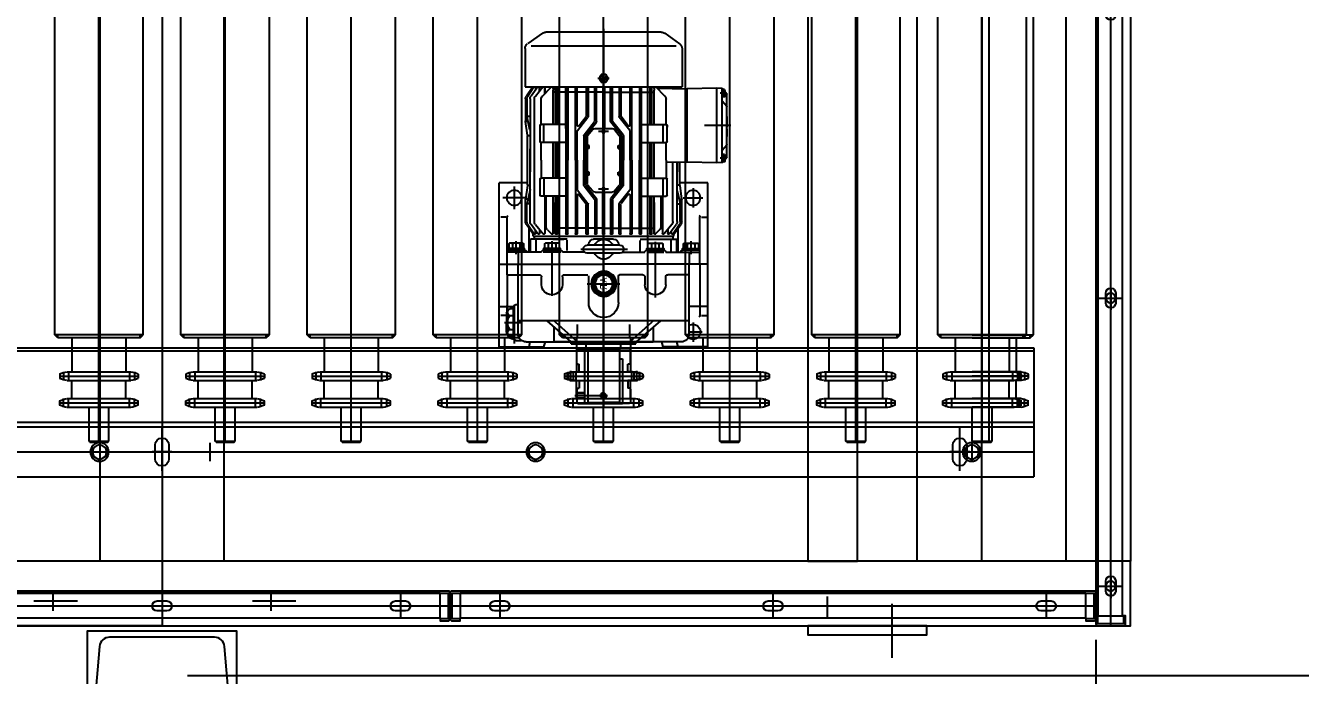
# Model space of a CAD drawing. Header units: millimetres. Extents: x 5544 to 245194, y -610088 to 30375.
# Drawn here: x 104154 to 106721, y 16158 to 17467 of the extents above; entities that cross this region are included whole.
import ezdxf
from ezdxf.enums import TextEntityAlignment as Align
from ezdxf.lldxf.tags import DXFTag

# ---------------------------------------------------------------- set-up
doc = ezdxf.new("R2010")
doc.units = ezdxf.units.MM
doc.linetypes.add('CEN', pattern=[62, 60, -1, 0, -1])
for name, color, linetype in [('1', 1, 'CENTER2'), ('15', 15, 'Continuous'), ('2', 1, 'CENTER'), ('3', 3, 'Continuous'), ('CEN', 1, 'CEN'), ('CENTER', 1, 'CENTER'), ('CL', 1, 'CENTER'), ('DIM', 2, 'Continuous'), ('RD', 3, 'Continuous'), ('SYGEAR', 3, 'Continuous'), ('SYGEAR_TMP_SUB', 3, 'Continuous'), ('외형선', 7, 'Continuous'), ('은선', 2, 'HIDDEN'), ('중심선', 1, 'CENTER')]:
    doc.layers.add(name, color=color, linetype=linetype)
doc.styles.add('GULIM', font='gulim.ttc')
doc.styles.get("Standard").update_dxf_attribs({"font": 'SYMBOL'})
tags = doc.linetypes.add('CENTER', pattern=[2, 1.25, -0.25, 0.25, -0.25]).pattern_tags.tags
tags[10:11] = [DXFTag(74, 4), DXFTag(75, 0), DXFTag(340, '0'), DXFTag(46, 1.0), DXFTag(50, 0.0), DXFTag(44, 0.0), DXFTag(45, 0.0)]
tags[8:9] = [DXFTag(74, 4), DXFTag(75, 0), DXFTag(340, '0'), DXFTag(46, 1.0), DXFTag(50, 0.0), DXFTag(44, 0.0), DXFTag(45, 0.0)]
tags[6:7] = [DXFTag(74, 4), DXFTag(75, 0), DXFTag(340, '0'), DXFTag(46, 1.0), DXFTag(50, 0.0), DXFTag(44, 0.0), DXFTag(45, 0.0)]
tags[4:5] = [DXFTag(74, 4), DXFTag(75, 0), DXFTag(340, '0'), DXFTag(46, 1.0), DXFTag(50, 0.0), DXFTag(44, 0.0), DXFTag(45, 0.0)]
tags = doc.linetypes.add('CENTER2', pattern=[1.125, 0.75, -0.125, 0.125, -0.125]).pattern_tags.tags
tags[10:11] = [DXFTag(74, 4), DXFTag(75, 0), DXFTag(340, '0'), DXFTag(46, 1.0), DXFTag(50, 0.0), DXFTag(44, 0.0), DXFTag(45, 0.0)]
tags[8:9] = [DXFTag(74, 4), DXFTag(75, 0), DXFTag(340, '0'), DXFTag(46, 1.0), DXFTag(50, 0.0), DXFTag(44, 0.0), DXFTag(45, 0.0)]
tags[6:7] = [DXFTag(74, 4), DXFTag(75, 0), DXFTag(340, '0'), DXFTag(46, 1.0), DXFTag(50, 0.0), DXFTag(44, 0.0), DXFTag(45, 0.0)]
tags[4:5] = [DXFTag(74, 4), DXFTag(75, 0), DXFTag(340, '0'), DXFTag(46, 1.0), DXFTag(50, 0.0), DXFTag(44, 0.0), DXFTag(45, 0.0)]
tags = doc.linetypes.add('HIDDEN', pattern=[0.375, 0.25, -0.125]).pattern_tags.tags
tags[6:7] = [DXFTag(74, 4), DXFTag(75, 0), DXFTag(340, '0'), DXFTag(46, 1.0), DXFTag(50, 0.0), DXFTag(44, 0.0), DXFTag(45, 0.0)]
tags[4:5] = [DXFTag(74, 4), DXFTag(75, 0), DXFTag(340, '0'), DXFTag(46, 1.0), DXFTag(50, 0.0), DXFTag(44, 0.0), DXFTag(45, 0.0)]
doc.dimstyles.new('DIM-A-002-평면', dxfattribs={"dimscale": 170, "dimtxt": 1, "dimasz": 0.4, "dimexe": 0.2, "dimexo": 0.3, "dimgap": 0.4, "dimtad": 1, "dimdec": 0, "dimtxsty": 'Standard', "dimcen": 0, "dimclrd": 15, "dimclre": 15, "dimclrt": 3, "dimadec": 0, "dimazin": 0, "dimtfac": 1, "dimtix": 1, "dimtmove": 0, "dimatfit": 3, "dimfxl": 1, "dimarcsym": 0})

# ---------------------------------------------------------------- blocks, each defined once
blk = doc.blocks.new('A$C8F1605C7')
for points in [[(570, 2), (570, 28, 0.414214), (568, 30), (-88, 30, 0.414214), (-90, 28), (-90, 2, 0.414214), (-88, 0), (-80, 0), (-80, 2), (-88, 2), (-88, 28), (568, 28), (568, 2), (560, 2), (560, 0), (568, 0, 0.414214)], [(-55, 20), (-45, 20, -1), (-45, 10), (-55, 10, -1)], [(235, 20), (245, 20, -1), (245, 10), (235, 10, -1)], [(525, 20), (535, 20, -1), (535, 10), (525, 10, -1)]]:
    blk.add_lwpolyline(points, format="xyb", close=True)
blk.add_lwpolyline([(-80, 3), (560, 3), (560, 28), (-80, 28)], close=True)
at = {"layer": '1'}
for p, q in [((-50, 30), (-50, 3)), ((240, 30), (240, 3)), ((530, 30), (530, 3)), ((-90, 15), (570, 15))]:
    blk.add_line(p, q, dxfattribs=at)
blk = doc.blocks.new('A$C1B42420D')
for points in [[(2, 240), (28, 240, 0.414214), (30, 242), (30, 818, 0.414214), (28, 820), (2, 820, 0.414214), (0, 818), (0, 810), (2, 810), (2, 818), (28, 818), (28, 242), (2, 242), (2, 250), (0, 250), (0, 242, 0.414214)], [(20, 775), (20, 765, -1), (10, 765), (10, 775, -1)], [(20, 535), (20, 525, -1), (10, 525), (10, 535, -1)], [(20, 295), (20, 285, -1), (10, 285), (10, 295, -1)]]:
    blk.add_lwpolyline(points, format="xyb", close=True)
blk.add_lwpolyline([(3, 810), (3, 250), (28, 250), (28, 810)], close=True)
at = {"layer": '1'}
for p, q in [((15, 820), (15, 240)), ((30, 770), (3, 770)), ((30, 530), (3, 530)), ((30, 290), (3, 290))]:
    blk.add_line(p, q, dxfattribs=at)
blk = doc.blocks.new('A$C69BB1000')
for points in [[(2, -70), (28, -70, 0.414214), (30, -68), (30, 578, 0.414214), (28, 580), (2, 580, 0.414214), (0, 578), (0, 570), (2, 570), (2, 578), (28, 578), (28, -68), (2, -68), (2, -60), (0, -60), (0, -68, 0.414214)], [(20, 535), (20, 525, -1), (10, 525), (10, 535, -1)], [(20, 260), (20, 250, -1), (10, 250), (10, 260, -1)], [(20, -15), (20, -25, -1), (10, -25), (10, -15, -1)]]:
    blk.add_lwpolyline(points, format="xyb", close=True)
blk.add_lwpolyline([(3, 570), (3, -60), (28, -60), (28, 570)], close=True)
at = {"layer": '1'}
for p, q in [((15, 580), (15, -70)), ((30, 530), (3, 530)), ((30, 255), (3, 255)), ((30, -20), (3, -20))]:
    blk.add_line(p, q, dxfattribs=at)
blk = doc.blocks.new('A$C620CB401')
for centre in [(1627, 12.4), (1917, 12.4)]:
    blk.add_circle(centre, 5)
at = {"layer": '1'}
for p, q in [((1627, 22.9), (1627, 0)), ((1917, 22.9), (1917, 0)), ((1617.3, 12.4), (1639, 12.4)), ((1907.3, 12.4), (1929, 12.4))]:
    blk.add_line(p, q, dxfattribs=at)
blk = doc.blocks.new('A$C2112D5C0')
blk.add_hatch(color=256).paths.add_polyline_path([(40.2, 143), (43.3, 143), (43.3, 140)])
for p, q in [((40.2, 143, 0), (40.2, 1617, 0)), ((43.3, 140, 0), (40.2, 143, 0)), ((101.9, 143, 0), (40.2, 143, 0)), ((43.3, 140, 0), (43.3, 143, 0)), ((101.9, 130, 0), (39.8, 130, 0)), ((39.8, 130, 0), (39.8, 0, 0)), ((101.9, 140, 0), (43.3, 140, 0)), ((57.6, 139.5, 0), (57.6, 106.2, 0)), ((45.3, 103.5, 0), (45.3, 99.2, 0)), ((52.6, 105.7, 0), (101.9, 105.7, 0)), ((54.2, 105.7, 0), (54.2, 97, 0)), ((52.6, 97, 0), (101.9, 97, 0)), ((57.6, 79.2, 0), (57.6, 96.5, 0)), ((52.6, 78.7, 0), (101.9, 78.7, 0)), ((54.2, 70, 0), (54.2, 78.7, 0)), ((45.3, 72.2, 0), (45.3, 76.5, 0)), ((52.6, 70, 0), (101.9, 70, 0)), ((101.9, 0, 0), (39.8, 0, 0))]:
    blk.add_line(p, q)
for centre, radius, start, end in [((57.1, 139.5, 0), 0.5, 0, 90), ((56.9, 77.7, 0), 28.4, 98.7025, 114.2476), ((57.1, 106.2, 0), 0.5, 270, 0), ((56.9, 125, 0), 28.4, 245.7524, 261.2975), ((57.1, 96.5, 0), 0.5, 0, 90), ((56.9, 50.7, 0), 28.4, 98.7025, 114.2476), ((57.1, 79.2, 0), 0.5, 270, 0), ((56.9, 98, 0), 28.4, 245.7524, 261.2975)]:
    blk.add_arc(centre, radius, start, end)
at = {"layer": '중심선', "ltscale": 5}
for p, q in [((84.8, 35, 0), (84.8, 1655, 0)), ((49.1, 105.7, 0), (49.1, 97, 0)), ((45.3, 101.3, 0), (101.9, 101.3, 0)), ((49.1, 70, 0), (49.1, 78.7, 0)), ((45.3, 74.3, 0), (101.9, 74.3, 0))]:
    blk.add_line(p, q, dxfattribs=at)
blk = doc.blocks.new('콘베어 롤러 1500용')
at = {"layer": '외형선'}
for points in [[(-44.6, -1506), (-41.5, -1506), (-41.5, -1509)], [(44.5, -1506), (41.5, -1506), (41.5, -1509)]]:
    blk.add_hatch(color=256, dxfattribs=at).paths.add_polyline_path(points)
for p, q in [((-44.6, -1506), (-44.6, -32)), ((44.5, -1506), (44.5, -32)), ((-44.6, -1506), (44.5, -1506)), ((-41.5, -1509), (-44.6, -1506)), ((-41.5, -1509), (-41.5, -1506)), ((-41.5, -1509), (41.5, -1509)), ((-27.2, -1509.5), (-27.2, -1542.8)), ((27.2, -1509.5), (27.2, -1542.8)), ((41.5, -1509), (44.5, -1506)), ((41.5, -1509), (41.5, -1506)), ((-39.5, -1545.5), (-39.5, -1549.8)), ((32.1, -1543.3), (-32.1, -1543.3)), ((32.1, -1552), (-32.1, -1552)), ((-30.6, -1543.3), (-30.6, -1552)), ((-27.2, -1569.8), (-27.2, -1552.5)), ((27.2, -1569.8), (27.2, -1552.5)), ((30.6, -1543.3), (30.6, -1552)), ((39.5, -1545.5), (39.5, -1549.8)), ((-39.5, -1576.8), (-39.5, -1572.5)), ((32.1, -1570.3), (-32.1, -1570.3)), ((-30.6, -1579), (-30.6, -1570.3)), ((30.6, -1579), (30.6, -1570.3)), ((39.5, -1576.8), (39.5, -1572.5)), ((32.1, -1579), (-32.1, -1579)), ((-10, -1613), (-10, -1579)), ((10, -1613), (10, -1579)), ((10, -1613), (-10, -1613)), ((-9, -1614), (-10, -1613)), ((9, -1614), (-9, -1614)), ((9, -1614), (10, -1613))]:
    blk.add_line(p, q, dxfattribs=at)
for centre, radius, start, end in [((-27.7, -1509.5), 0.5, 0, 90), ((27.7, -1509.5), 0.5, 90, 180), ((-27.9, -1571.3), 28.4, 98.7025, 114.2476), ((-27.9, -1524), 28.4, 245.7524, 261.2975), ((-27.7, -1542.8), 0.5, 270, 0), ((-27.7, -1552.5), 0.5, 0, 90), ((27.7, -1542.8), 0.5, 180, 270), ((27.7, -1552.5), 0.5, 90, 180), ((27.9, -1571.3), 28.4, 65.7524, 81.2975), ((27.9, -1524), 28.4, 278.7025, 294.2476), ((-27.9, -1598.3), 28.4, 98.7025, 114.2476), ((-27.9, -1551), 28.4, 245.7524, 261.2975), ((-27.7, -1569.8), 0.5, 270, 0), ((27.7, -1569.8), 0.5, 180, 270), ((27.9, -1598.3), 28.4, 65.7524, 81.2975), ((27.9, -1551), 28.4, 278.7025, 294.2476)]:
    blk.add_arc(centre, radius, start, end, dxfattribs=at)
at = {"layer": '중심선', "ltscale": 5}
for p, q in [((0, -1614), (0, 6)), ((39.5, -1547.6), (-39.5, -1547.6)), ((-35.7, -1543.3), (-35.7, -1552)), ((35.7, -1543.3), (35.7, -1552)), ((39.5, -1574.6), (-39.5, -1574.6)), ((-35.7, -1579), (-35.7, -1570.3)), ((35.7, -1579), (35.7, -1570.3))]:
    blk.add_line(p, q, dxfattribs=at)
blk = doc.blocks.new('콘베어 모터')
at = {"layer": 'SYGEAR'}
h = blk.add_hatch(color=256, dxfattribs=at)
h.paths.add_polyline_path([(-124, 241.6), (-124.5, 241.6), (-124.5, 249.1), (-124, 249.1)])
h.paths.add_polyline_path([(-124.5, 261.7), (-124, 261.7), (-124, 251), (-124.5, 251)])
for p, q in [((-27, 26.7), (-26, 27.7)), ((-27, 13.2), (-27, 26.7)), ((-26, 27.7), (0, 27.7)), ((-16, 26.7), (-17, 27.7)), ((-16, 26.7), (-16, -26.3)), ((-16, 26.7), (0, 26.7)), ((26, 27.7), (0, 27.7)), ((16, 26.7), (0, 26.7)), ((16, 26.7), (17, 27.7)), ((16, 26.7), (16, -26.3)), ((19, -27.3), (19, 27.7)), ((27, 26.7), (26, 27.7)), ((27, 13.2), (27, 26.7)), ((-26, 12.2), (-27, 13.2)), ((26, 12.2), (27, 13.2)), ((-36.5, -2.2), (-36.5, 2.6)), ((-29.1, 4.5), (-24.5, 4.5)), ((-28.1, 4.5), (-28.1, -4.2)), ((-26, 12.2), (-24.5, 12.2)), ((-24.5, 4.5), (-24.5, 12.2)), ((24.5, 4.5), (24.5, 12.2)), ((26, 12.2), (24.5, 12.2)), ((29.1, 4.5), (24.5, 4.5)), ((28.1, 4.5), (28.1, -4.2)), ((36.5, -2.2), (36.5, 2.6)), ((-29.1, -4.2), (-24.5, -4.2)), ((-26, -11.8), (-27, -12.8)), ((-27, -12.8), (-27, -26.3)), ((-26, -11.8), (-24.5, -11.8)), ((-24.5, -4.2), (-24.5, -11.8)), ((29.1, -4.2), (24.5, -4.2)), ((24.5, -4.2), (24.5, -11.8)), ((26, -11.8), (24.5, -11.8)), ((26, -11.8), (27, -12.8)), ((27, -12.8), (27, -26.3)), ((-27, -26.3), (-26, -27.3)), ((-26, -27.3), (0, -27.3)), ((-16, -26.3), (-17, -27.3)), ((-16, -26.3), (0, -26.3)), ((16, -26.3), (0, -26.3)), ((26, -27.3), (0, -27.3)), ((16, -26.3), (17, -27.3)), ((27, -26.3), (26, -27.3))]:
    blk.add_line(p, q)
blk.add_circle((0, -19.3), 2.46)
for centre, start, end in [((-29.1, -10.6), 90.0268, 119.5159), ((29.1, -10.6), 60.4841, 89.9732), ((-29.1, 10.9), 240.4841, 269.9732), ((29.1, 10.9), 270.0268, 299.5159)]:
    blk.add_arc(centre, 15.1, start, end)
at = {"layer": '1'}
for p, q in [((36.5, 0.2), (-41, 0.2)), ((28.9, -19.3), (0, -19.3))]:
    blk.add_line(p, q, dxfattribs=at)
at = {"layer": '2'}
for p, q in [((27, -16.3), (19, -16.3)), ((27, -17.1), (19, -17.1)), ((27, -21.5), (19, -21.5)), ((27, -22.3), (19, -22.3))]:
    blk.add_line(p, q, dxfattribs=at)
at = {"layer": '3', "color": 3}
for p, q in [((-16.5, 132), (16.5, 132)), ((-16.5, 124), (16.5, 124))]:
    blk.add_line(p, q, dxfattribs=at)
at = {"layer": '3', "color": 3, "ltscale": 10}
for p, q in [((-62.5, 125), (-68, 125)), ((-62.5, 92.2), (-62.5, 100.2)), ((-41.5, 100.2), (-41.5, 92.2)), ((41.5, 100.2), (41.5, 92.2)), ((62.5, 92.2), (62.5, 100.2)), ((-51.5, 82.2), (-52.5, 82.2)), ((51.5, 82.2), (52.5, 82.2))]:
    blk.add_line(p, q, dxfattribs=at)
at = {"layer": '3'}
for centre, start, end in [((-16.5, 128), 90, 270), ((16.5, 128), 270, 90)]:
    blk.add_arc(centre, 4, start, end, dxfattribs=at)
at = {"layer": '3', "color": 3}
for centre, radius, start, end in [((0, 128), 10, 23.5782, 156.4218), ((0, 128), 10, 203.5782, 336.4218), ((-64.5, 100.2), 2, 0, 90), ((-39.5, 100.2), 2, 90, 180), ((39.5, 100.2), 2, 0, 90), ((64.5, 100.2), 2, 90, 180)]:
    blk.add_arc(centre, radius, start, end, dxfattribs=at)
at = {"layer": '3', "color": 3, "ltscale": 10}
for centre, start, end in [((-52.5, 92.2), 180, 270), ((-51.5, 92.2), 270, 0), ((51.5, 92.2), 180, 270), ((52.5, 92.2), 270, 0)]:
    blk.add_arc(centre, 10, start, end, dxfattribs=at)
at = {"layer": 'CEN', "ltscale": 5}
for p, q in [((-88, 123), (-88, 136)), ((-52, 135.3), (-52, 79.2)), ((52, 136.2), (52, 80.9)), ((88, 123), (88, 136.2))]:
    blk.add_line(p, q, dxfattribs=at)
at = {"layer": 'CENTER', "ltscale": 3}
for p, q in [((0, 349.7), (0, -31.3)), ((-128, 252.5), (-101.6, 252.5)), ((-80.2, 179.7), (-99.8, 179.7)), ((-90, 189.3), (-90, 170.1)), ((78.5, 179.7), (101.5, 179.7)), ((90, 191.2), (90, 168.2)), ((23, 128), (-23.9, 128)), ((16.6, 93.2), (-16.2, 93.2)), ((-90, 54.1), (-90, 34.7)), ((90, 56.2), (90, 33.2)), ((-86, 44.7), (-99.3, 44.7))]:
    blk.add_line(p, q, dxfattribs=at)
at = {"layer": 'CL'}
for p, q in [((0, 30.4), (0, -30.4)), ((-33.2, 5.5), (-33.2, -5.2)), ((33.2, 5.5), (33.2, -5.2)), ((4, -19.3), (-4, -19.3)), ((0, -15.3), (0, -23.3))]:
    blk.add_line(p, q, dxfattribs=at)
at = {"layer": 'DIM', "color": 2, "ltscale": 10}
blk.add_line((73, 332.8), (-73, 332.8), dxfattribs=at)
at = {"layer": 'DIM', "ltscale": 10}
for p, q in [((-98.5, 160.2), (-103.5, 160.2)), ((98.5, 160.2), (103.5, 160.2)), ((-98.5, 61.2), (-103.5, 61.2)), ((98.5, 61.2), (103.5, 61.2))]:
    blk.add_line(p, q, dxfattribs=at)
at = {"layer": 'DIM'}
for p, q in [((-36.7, 125.8), (-36.7, 136.8)), ((36.7, 126.7), (36.7, 137.1)), ((-44.5, 125), (-60.5, 125)), ((42.9, 125), (60.8, 125)), ((17.5, 28.2), (-17.5, 28.2)), ((16, -26.3), (-16, -26.3))]:
    blk.add_line(p, q, dxfattribs=at)
at = {"layer": 'RD'}
blk.add_arc((0, -19.3), 3, 180, 90, dxfattribs=at)
at = {"layer": 'SYGEAR'}
for p, q in [((-61.5, 345.4), (-76.5, 334.9)), ((-58.1, 346.5), (58.1, 346.5)), ((61.5, 345.4), (76.4, 335)), ((-79, 330.1), (-79, 291.5)), ((79, 330.1), (79, 291.5)), ((-5.7, 300), (5.7, 300)), ((-1.2, 300.2), (-2.2, 301.1)), ((-1.2, 299.8), (-2.2, 298.8)), ((-0.2, 301.2), (-1.2, 302.2)), ((-0.2, 298.8), (-1.2, 297.8)), ((0, 305.7), (0, 294.3)), ((1.2, 302.2), (0.2, 301.2)), ((1.2, 297.8), (0.2, 298.8)), ((2.2, 301.1), (1.2, 300.2)), ((2.2, 298.8), (1.2, 299.8)), ((-124, 220.8), (-124, 284.1)), ((-121.9, 287.1), (-123.8, 284.8)), ((-119.9, 289.5), (-120.6, 288.6)), ((-119.5, 227.6), (-119.5, 289.4)), ((-119.5, 288.7), (-119.5, 281.3)), ((-119.1, 289.9), (-114, 290)), ((-114, 215), (-114, 290)), ((-114, 215), (-114, 290)), ((-114, 290), (-84, 289.5)), ((-54, 290), (-84, 289.5)), ((-84, 215.5), (-84, 289.5)), ((0, 291.5), (-79, 291.5)), ((-70.7, 291.5), (-70.7, 289.7)), ((-61.5, 282.2), (-52.6, 291.5)), ((-50.9, 289.7), (-50.9, 291.1)), ((-50.9, 291.1), (-50.9, 288.2)), ((-50.9, 253.5), (-50.9, 288.2)), ((-48.4, 286), (-50.9, 286)), ((-48.4, 253.5), (-48.4, 291.1)), ((-46.6, 291.1), (-46.6, 253.5)), ((-37.9, 286), (-46.6, 286)), ((-37.9, 286), (-46.6, 286)), ((-46.6, 283.4), (-46.6, 253.5)), ((-37.9, 291.1), (-37.9, 249.5)), ((-37.9, 249.5), (-37.9, 291.1)), ((-37.9, 283.4), (-37.9, 151.6)), ((-36.1, 291.1), (-36.1, 249.5)), ((-28.4, 286), (-36.1, 286)), ((-28.4, 217.5), (-28.4, 291.1)), ((-26.6, 252.7), (-26.6, 291.1)), ((-17.4, 286), (-26.6, 286)), ((-17.4, 291.1), (-17.4, 262.2)), ((-15.6, 291.1), (-15.6, 261.5)), ((-9.5, 286), (-15.6, 286)), ((-9.5, 286), (-15.6, 286)), ((-8.9, 257.2), (-8.9, 291.1)), ((-7.1, 256.5), (-7.1, 291.1)), ((-0.9, 286), (-7.1, 286)), ((-0.9, 291.1), (-0.9, 249.5)), ((79, 291.5), (0, 291.5)), ((0.9, 291.1), (0.9, 249.5)), ((0.9, 286), (7.1, 286)), ((7.1, 256.5), (7.1, 291.1)), ((8.9, 257.2), (8.9, 291.1)), ((9.5, 286), (15.6, 286)), ((9.5, 286), (15.6, 286)), ((15.6, 291.1), (15.6, 261.5)), ((17.4, 291.1), (17.4, 262.2)), ((17.4, 286), (26.6, 286)), ((26.6, 252.7), (26.6, 291.1)), ((28.4, 217.5), (28.4, 291.1)), ((28.4, 286), (36.1, 286)), ((36.1, 291.1), (36.1, 249.5)), ((37.9, 291.1), (37.9, 249.5)), ((37.9, 249.5), (37.9, 291.1)), ((37.9, 286), (46.6, 286)), ((37.9, 286), (46.6, 286)), ((37.9, 283.4), (37.9, 151.6)), ((46.6, 291.1), (46.6, 253.5)), ((46.6, 283.4), (46.6, 253.5)), ((48.4, 253.5), (48.4, 291.1)), ((48.4, 286), (50.9, 286)), ((50.9, 289.7), (50.9, 291.1)), ((50.9, 291.1), (50.9, 288.2)), ((50.9, 253.5), (50.9, 288.2)), ((61.5, 282.2), (52.6, 291.5)), ((57.9, 286), (59.3, 286)), ((59.3, 284.5), (59.3, 291.1)), ((59.3, 291.1), (59.3, 284.5)), ((68.6, 282.2), (61, 291.5)), ((64.5, 287.2), (64.5, 291.5)), ((66.2, 291.5), (73, 282.1)), ((68.4, 291.1), (68.4, 288.5)), ((76.4, 282), (70.1, 291.5)), ((70.8, 291.5), (70.8, 290.6)), ((71.1, 291.5), (77.7, 282.1)), ((-119.5, 277.3), (-123.9, 272)), ((-62.9, 253.5), (-62.9, 278.8)), ((-46.6, 280.8), (-48.4, 280.8)), ((-37.9, 280.8), (-36.1, 280.8)), ((-28.4, 280.8), (-26.6, 280.8)), ((-17.4, 280.8), (-15.6, 280.8)), ((-8.9, 280.8), (-7.1, 280.8)), ((-0.9, 280.8), (0.9, 280.8)), ((0.9, 280.8), (-0.9, 280.8)), ((8.9, 280.8), (7.1, 280.8)), ((17.4, 280.8), (15.6, 280.8)), ((28.4, 280.8), (26.6, 280.8)), ((37.9, 280.8), (36.1, 280.8)), ((37.9, 280.8), (37, 280.8)), ((46.6, 280.8), (48.4, 280.8)), ((62.9, 253.5), (62.9, 278.8)), ((69.7, 156), (69.7, 279)), ((74, 279.4), (74, 206)), ((77.2, 279.3), (77.2, 262.1)), ((78.6, 279.2), (78.6, 256.5)), ((-124.5, 261.7), (-124, 261.7)), ((-124.5, 251), (-124.5, 261.7)), ((-124, 241.6), (-124, 261.7)), ((-26.4, 247.4), (-15.8, 260.9)), ((-24.8, 252.1), (-17.6, 261.5)), ((26.4, 247.4), (15.8, 260.9)), ((24.8, 252.1), (17.6, 261.5)), ((74, 261.5), (77.2, 261.5)), ((74.1, 248), (77.1, 260.9)), ((-124.5, 251), (-124, 251)), ((-124.5, 241.6), (-124.5, 249.1)), ((-124.5, 249.1), (-124, 249.1)), ((-64, 236.5), (-64, 252.5)), ((-64, 252.5), (-64, 251)), ((-37.9, 253.5), (-63, 253.5)), ((-60, 235.5), (-60, 253.5)), ((-36.1, 249.5), (-36.1, 217.5)), ((-26.6, 217.5), (-26.6, 246.8)), ((-19.7, 243.1), (-9.1, 256.5)), ((-17.9, 242.5), (-7.3, 255.9)), ((-10.9, 248.4), (-15.8, 242.6)), ((8.6, 249.5), (-8.6, 249.5)), ((-5, 246.5), (5, 246.5)), ((0.9, 254.5), (-0.9, 254.5)), ((0.9, 251.5), (-0.9, 251.5)), ((17.9, 242.5), (7.3, 255.9)), ((19.7, 243.1), (9.1, 256.5)), ((10.9, 248.4), (15.8, 242.6)), ((26.6, 217.5), (26.6, 246.8)), ((36.1, 249.5), (36.1, 217.5)), ((37.9, 253.5), (63, 253.5)), ((60, 235.5), (60, 253.5)), ((64, 236.5), (64, 252.5)), ((76.1, 256.5), (78.6, 256.5)), ((76.7, 242.8), (78.5, 256.5)), ((-124.5, 241.6), (-124, 241.6)), ((-119.5, 227.6), (-123.9, 233)), ((-119.5, 215.6), (-119.5, 243.6)), ((-37.9, 235.5), (-63, 235.5)), ((-62.9, 217.5), (-62.9, 235.5)), ((-50.9, 199.5), (-50.9, 235.5)), ((-48.4, 231.5), (-48.4, 235.5)), ((-48.4, 199.5), (-48.4, 231.5)), ((-46.6, 235.5), (-46.6, 199.5)), ((-19.9, 242.5), (-19.9, 217.5)), ((-18.1, 241.8), (-18.1, 217.5)), ((-14.5, 232.5), (-18.1, 232.5)), ((-16.7, 229.5), (-16.7, 232.5)), ((-16.5, 240.7), (-16.5, 232.5)), ((-14.5, 229.5), (-14.5, 232.5)), ((14.5, 232.5), (18.1, 232.5)), ((14.5, 229.5), (14.5, 232.5)), ((16.5, 240.7), (16.5, 232.5)), ((16.7, 229.5), (16.7, 232.5)), ((18.1, 241.8), (18.1, 217.5)), ((19.9, 242.5), (19.9, 217.5)), ((37.9, 235.5), (63, 235.5)), ((46.6, 235.5), (46.6, 199.5)), ((48.4, 231.5), (48.4, 235.5)), ((48.4, 199.5), (48.4, 231.5)), ((50.9, 199.5), (50.9, 235.5)), ((62.9, 217.5), (62.9, 235.5)), ((76.7, 242.5), (74, 242.5)), ((76.7, 192.8), (76.7, 242.1)), ((-121.9, 218), (-123.8, 220.2)), ((-119.5, 215.9), (-119.5, 223.3)), ((-14, 231), (-18.1, 231)), ((-14.5, 229.5), (-18.1, 229.5)), ((-16.5, 229.5), (-16.5, 205.5)), ((14, 231), (18.1, 231)), ((14.5, 229.5), (18.1, 229.5)), ((16.5, 229.5), (16.5, 205.5)), ((74, 193), (74, 228.9)), ((-119.6, 215.3), (-120.2, 215.9)), ((-119.3, 215.1), (-114, 215)), ((-114, 215), (-84, 215.5)), ((-84, 215.5), (-62.9, 215.1)), ((-76.7, 192.8), (-76.7, 215.4)), ((-74, 193), (-74, 215.3)), ((-74, 215.3), (-74, 206)), ((-69.7, 188.2), (-69.7, 215.2)), ((-62.9, 217.5), (-62.9, 199.5)), ((-36.1, 185.5), (-36.1, 217.5)), ((-28.4, 217.5), (-28.4, 143.9)), ((-26.6, 217.5), (-26.6, 188.2)), ((-19.9, 192.5), (-19.9, 217.5)), ((-18.1, 193.2), (-18.1, 217.5)), ((-14.5, 205.5), (-18.1, 205.5)), ((-16.7, 202.5), (-16.7, 205.5)), ((-14.5, 202.5), (-14.5, 205.5)), ((14.5, 202.5), (14.5, 205.5)), ((14.5, 205.5), (18.1, 205.5)), ((16.7, 202.5), (16.7, 205.5)), ((18.1, 193.2), (18.1, 217.5)), ((19.9, 192.5), (19.9, 217.5)), ((26.6, 217.5), (26.6, 188.2)), ((28.4, 217.5), (28.4, 143.9)), ((36.1, 185.5), (36.1, 217.5)), ((62.9, 217.5), (62.9, 199.5)), ((-105, 194.7), (-76.7, 194.7)), ((-105, 29.7), (-105, 194.7)), ((-74, 155.8), (-74, 193)), ((-64, 182.5), (-64, 198.5)), ((-37.9, 199.5), (-63, 199.5)), ((-60, 181.5), (-60, 199.5)), ((-14, 204), (-18.1, 204)), ((-14.5, 202.5), (-18.1, 202.5)), ((-17.9, 192.5), (-7.3, 179.1)), ((-16.5, 202.5), (-16.5, 194.3)), ((17.9, 192.5), (7.3, 179.1)), ((14, 204), (18.1, 204)), ((14.5, 202.5), (18.1, 202.5)), ((16.5, 202.5), (16.5, 194.3)), ((37.9, 199.5), (63, 199.5)), ((60, 199.5), (60, 181.5)), ((64, 182.5), (64, 198.5)), ((74, 155.8), (74, 193)), ((76.7, 194.7), (105, 194.7)), ((105, 29.7), (105, 194.7)), ((-76.7, 192.2), (-78.5, 178.5)), ((-74.1, 186.9), (-77.1, 174.1)), ((-76.7, 192.5), (-74, 192.5)), ((-69.7, 156), (-69.7, 188.2)), ((-37.9, 181.5), (-63, 181.5)), ((-59.3, 181.5), (-59.3, 143.9)), ((-57.8, 150.9), (-57.8, 181.5)), ((-50.9, 143.9), (-50.9, 181.5)), ((-48.4, 175), (-48.4, 181.5)), ((-46.6, 181.5), (-46.6, 151.6)), ((-37.9, 185.5), (-37.9, 143.9)), ((-36.1, 143.9), (-36.1, 185.5)), ((-26.6, 182.3), (-26.6, 143.9)), ((-26.4, 187.5), (-15.8, 174.1)), ((-24.8, 182.9), (-17.6, 173.5)), ((-19.7, 191.9), (-9.1, 178.5)), ((-10.9, 186.6), (-15.8, 192.4)), ((8.6, 185.5), (-8.6, 185.5)), ((-5, 188.5), (5, 188.5)), ((-0.9, 143.9), (-0.9, 185.5)), ((0.9, 183.5), (-0.9, 183.5)), ((0.9, 180.5), (-0.9, 180.5)), ((0.9, 143.9), (0.9, 185.5)), ((19.7, 191.9), (9.1, 178.5)), ((10.9, 186.6), (15.8, 192.4)), ((26.4, 187.5), (15.8, 174.1)), ((24.8, 182.9), (17.6, 173.5)), ((26.6, 182.3), (26.6, 143.9)), ((36.1, 143.9), (36.1, 185.5)), ((37.9, 185.5), (37.9, 143.9)), ((37.9, 181.5), (63, 181.5)), ((46.6, 181.5), (46.6, 151.6)), ((48.4, 175), (48.4, 181.5)), ((50.9, 143.9), (50.9, 181.5)), ((57.8, 150.9), (57.8, 181.5)), ((59.3, 181.5), (59.3, 143.9)), ((76.7, 192.5), (74, 192.5)), ((74.1, 186.9), (77.1, 174.1)), ((76.7, 192.2), (78.5, 178.5)), ((-76.1, 178.5), (-78.6, 178.5)), ((-78.6, 155.8), (-78.6, 178)), ((-78.6, 155.8), (-78.6, 177.8)), ((-74, 173.5), (-77.2, 173.5)), ((-77.2, 155.7), (-77.2, 172.9)), ((-50.9, 175), (-50.9, 143.9)), ((-50.9, 143.9), (-50.9, 175)), ((-48.4, 143.9), (-48.4, 175)), ((-46.6, 175), (-46.6, 143.9)), ((-17.4, 143.9), (-17.4, 172.8)), ((-15.6, 143.9), (-15.6, 173.5)), ((-8.9, 177.8), (-8.9, 143.9)), ((-7.1, 178.5), (-7.1, 143.9)), ((7.1, 178.5), (7.1, 143.9)), ((8.9, 177.8), (8.9, 143.9)), ((15.6, 143.9), (15.6, 173.5)), ((17.4, 143.9), (17.4, 172.8)), ((46.6, 175), (46.6, 143.9)), ((48.4, 143.9), (48.4, 175)), ((50.9, 175), (50.9, 143.9)), ((50.9, 143.9), (50.9, 175)), ((74, 173.5), (77.2, 173.5)), ((76.1, 178.5), (78.6, 178.5)), ((77.2, 155.7), (77.2, 172.9)), ((78.6, 155.8), (78.6, 178)), ((78.6, 155.8), (78.6, 177.8)), ((-97, 112.2), (-97, 160.2)), ((-46.6, 154.2), (-48.4, 154.2)), ((-37.9, 154.2), (-36.1, 154.2)), ((-28.4, 154.2), (-26.6, 154.2)), ((-17.4, 154.2), (-15.6, 154.2)), ((-8.9, 154.2), (-7.1, 154.2)), ((-0.9, 154.2), (0.9, 154.2)), ((0.9, 154.2), (-0.9, 154.2)), ((8.9, 154.2), (7.1, 154.2)), ((17.4, 154.2), (15.6, 154.2)), ((28.4, 154.2), (26.6, 154.2)), ((37.9, 154.2), (36.1, 154.2)), ((46.6, 154.2), (48.4, 154.2)), ((97, 102.2), (97, 160.2)), ((-70.7, 143), (-77.7, 152.9)), ((-76.4, 152.9), (-70, 143.4)), ((-75, 125), (-75, 149.1)), ((-66.1, 143.3), (-73, 152.9)), ((-70.7, 141), (-70.7, 144.4)), ((-68.6, 152.8), (-60.9, 143.3)), ((-68.4, 143.9), (-68.4, 146.5)), ((-64.5, 147.8), (-64.5, 143.9)), ((-57.4, 149), (-59.3, 149)), ((-56.4, 147.4), (-52.4, 143.3)), ((-48.4, 149), (-50.9, 149)), ((-50.9, 143.9), (-50.9, 145.8)), ((-50.9, 144.3), (-50.9, 143.9)), ((-37.9, 149), (-46.6, 149)), ((-28.4, 149), (-36.1, 149)), ((-17.4, 149), (-26.6, 149)), ((-9.5, 149), (-15.6, 149)), ((-9.5, 149), (-15.6, 149)), ((-0.9, 149), (-7.1, 149)), ((0.9, 149), (7.1, 149)), ((9.5, 149), (15.6, 149)), ((9.5, 149), (15.6, 149)), ((17.4, 149), (26.6, 149)), ((28.4, 149), (36.1, 149)), ((37.9, 149), (46.6, 149)), ((48.4, 149), (50.9, 149)), ((50.9, 143.9), (50.9, 145.8)), ((50.9, 144.3), (50.9, 143.9)), ((56.4, 147.4), (52.4, 143.3)), ((57.4, 149), (59.3, 149)), ((68.6, 152.8), (60.9, 143.3)), ((64.5, 147.8), (64.5, 143.9)), ((66.1, 143.3), (73, 152.9)), ((68.4, 143.9), (68.4, 146.5)), ((76.4, 152.9), (70, 143.4)), ((70.8, 143), (77.7, 152.9)), ((70.8, 141), (70.8, 144.4)), ((70.8, 141), (70.8, 144.4)), ((75, 125), (75, 149.1)), ((-82.3, 134.1), (-93.6, 134.1)), ((-91.7, 133.5), (-91.7, 128.6)), ((-84.2, 133.5), (-84.2, 128.6)), ((-73.6, 125), (-73.6, 138)), ((-36.7, 138), (-73.6, 138)), ((0, 141), (-70.7, 141)), ((-69.8, 141), (-69.8, 138)), ((-36.7, 138), (-69.8, 138)), ((-68, 125), (-68, 138)), ((-46.3, 134.1), (-57.6, 134.1)), ((-55.7, 133.5), (-55.7, 128.6)), ((-40, 141), (-51, 141)), ((-40, 138), (-51, 138)), ((-48.2, 133.5), (-48.2, 128.6)), ((-15, 133), (-15, 132)), ((-10, 138), (0, 138)), ((70.8, 141), (0, 141)), ((0, 138), (10, 138)), ((15, 133), (15, 132)), ((36.7, 138), (69.8, 138)), ((36.7, 138), (73.6, 138)), ((51, 141), (40, 141)), ((51, 138), (40, 138)), ((46.3, 134.1), (57.6, 134.1)), ((48.2, 133.5), (48.2, 128.6)), ((55.7, 133.5), (55.7, 128.6)), ((68, 125), (68, 138)), ((69.8, 141), (69.8, 138)), ((73.6, 125), (73.6, 138)), ((82.3, 134.1), (93.6, 134.1)), ((84.2, 133.5), (84.2, 128.6)), ((91.7, 133.5), (91.7, 128.6)), ((-97, 127), (-79.5, 127)), ((-68, 125), (-97, 125)), ((-86, 125), (-86, 112.2)), ((-43.5, 127), (-60.5, 127)), ((-43.5, 127), (-60.5, 127)), ((-19.1, 125), (-41.5, 125)), ((19.1, 125), (41.5, 125)), ((43.5, 127), (60.5, 127)), ((43.5, 127), (60.9, 127)), ((62.5, 125), (97, 125)), ((79.5, 127), (97, 127)), ((86, 125), (86, 113)), ((97, 112.2), (97, 124.2)), ((-105, 113), (0, 113)), ((-97, 112.2), (-97, 70.2)), ((-86, 42.7), (-86, 112.2)), ((86, 113), (0, 113)), ((105, 113), (86, 113)), ((86, 42.7), (86, 112.2)), ((-86, 102.2), (-64.5, 102.2)), ((-39.5, 102.2), (-16, 102.2)), ((-15, 74.2), (-15, 101.2)), ((15, 74.2), (15, 101.2)), ((39.5, 102.2), (16, 102.2)), ((97, 102.2), (64.5, 102.2)), ((97, 102.2), (97, 70.2)), ((-105, 70.2), (-86, 70.2)), ((-97, 70.2), (-97, 61.2)), ((88.5, 72.2), (86, 72.2)), ((90, 70.7), (90, 37.7)), ((105, 70.2), (90, 70.2)), ((90, 68.9), (90, 39.5)), ((91, 68.9), (90, 68.9)), ((91, 68.9), (91, 39.5)), ((91, 68.1), (94.4, 68.1)), ((96.6, 43.8), (96.6, 64.6)), ((97, 64.5), (97, 71.2)), ((97, 70.2), (97, 64.5)), ((-58, 56.2), (-86, 56.2)), ((58, 56.2), (-58, 56.2)), ((-57.3, 55.9), (-32.9, 34.7)), ((-26.4, 34.7), (-48.5, 54.4)), ((-26.4, 38.7), (-26.4, 52.2)), ((26.4, 34.7), (48.5, 54.4)), ((26.4, 38.7), (26.4, 52.2)), ((57.3, 55.9), (32.9, 34.7)), ((86, 56.2), (58, 56.2)), ((94.4, 61.1), (91, 61.1)), ((97.6, 63.6), (97.6, 54.2)), ((97.6, 44.8), (97.6, 54.2)), ((-50, 49.6), (-50, 34.7)), ((50, 49.6), (50, 34.7)), ((91, 39.5), (90, 39.5)), ((94.4, 47.2), (91, 47.2)), ((91, 40.3), (94.4, 40.3)), ((-105, 29.7), (-60, 29.7)), ((-78, 34.7), (50, 34.7)), ((-75, 29.7), (-73.8, 34.7)), ((-60, 29.7), (-58.5, 34.7)), ((78, 34.7), (-50, 34.7)), ((-32.5, 32.7), (-32.5, 34.7)), ((32.5, 32.7), (-32.5, 32.7)), ((32.5, 32.7), (32.5, 34.7)), ((60, 29.7), (58.5, 34.7)), ((105, 29.7), (60, 29.7)), ((75, 29.7), (73.8, 34.7)), ((88.5, 36.2), (82.7, 36.2))]:
    blk.add_line(p, q, dxfattribs=at)
at = {"layer": 'SYGEAR', "color": 1, "linetype": 'CENTER', "ltscale": 5}
blk.add_line((99.7, 54.2), (83.8, 54.2), dxfattribs=at)
at = {"layer": 'SYGEAR', "extrusion": (0.866025, -0.5, 0)}
for points, elevation in [([(257.5, 0), (262.1, 0)], -154), ([(262.1, 0), (257.5, 0)], -146), ([(189.2, 0), (188.6, 0)], -249.6), ([(132.6, 0), (132, 0)], -217)]:
    blk.add_lwpolyline(points, dxfattribs=dict(at, elevation=elevation))
at = {"layer": 'SYGEAR', "extrusion": (0.866025, 0.5, 0)}
for points, elevation in [([(257.5, 0), (262.1, 0)], 146), ([(262.1, 0), (257.5, 0)], 154), ([(304.4, 0), (305, 0)], 35.3), ([(247.8, 0), (248.3, 0)], 2.6)]:
    blk.add_lwpolyline(points, dxfattribs=dict(at, elevation=elevation))
at = {"layer": 'SYGEAR', "extrusion": (-1.83697e-16, -1, 0)}
for points, elevation in [([(-2.3, 0), (2.3, 0)], -304), ([(2.3, 0), (-2.3, 0)], -296)]:
    blk.add_lwpolyline(points, dxfattribs=dict(at, elevation=elevation))
at = {"layer": 'SYGEAR', "extrusion": (1, -3.67388e-16, 0), "elevation": -121.9}
blk.add_lwpolyline([(281.8, 0), (288.2, 0)], dxfattribs=at)
at = {"layer": 'SYGEAR', "extrusion": (3.67388e-16, 1, 0)}
for elevation in [288.7, 286.8, 283.1, 281.3]:
    blk.add_lwpolyline([(121.6, 0), (119.5, 0)], dxfattribs=dict(at, elevation=elevation))
at = {"layer": 'SYGEAR', "extrusion": (1, -6.0668e-21, 0), "elevation": -121.9}
blk.add_lwpolyline([(222.8, 0), (216.4, 0)], dxfattribs=at)
at = {"layer": 'SYGEAR', "extrusion": (-6.0668e-21, -1, 0)}
for elevation in [-223.3, -221.4, -217.7, -215.9]:
    blk.add_lwpolyline([(-121.6, 0), (-119.5, 0)], dxfattribs=dict(at, elevation=elevation))
at = {"layer": 'SYGEAR'}
for points in [[(-79.5, 127), (-79.5, 128.6), (-96.5, 128.6), (-96.5, 127)], [(-43.5, 127), (-43.5, 128.6), (-60.5, 128.6), (-60.5, 127)], [(43.5, 127), (43.5, 128.6), (60.5, 128.6), (60.5, 127)], [(79.5, 127), (79.5, 128.6), (96.5, 128.6), (96.5, 127)]]:
    blk.add_lwpolyline(points, dxfattribs=at)
for points in [[(-80.4, 128.6), (-80.4, 133.5, 0.309401), (-84.2, 133.5, 0.154701), (-91.7, 133.5, 0.309401), (-95.5, 133.5), (-95.5, 128.6)], [(-44.4, 128.6), (-44.4, 133.5, 0.309401), (-48.2, 133.5, 0.154701), (-55.7, 133.5, 0.309401), (-59.5, 133.5), (-59.5, 128.6)], [(44.4, 128.6), (44.4, 133.5, -0.309401), (48.2, 133.5, -0.154701), (55.7, 133.5, -0.309401), (59.5, 133.5), (59.5, 128.6)], [(80.4, 128.6), (80.4, 133.5, -0.309401), (84.2, 133.5, -0.154701), (91.7, 133.5, -0.309401), (95.5, 133.5), (95.5, 128.6)]]:
    blk.add_lwpolyline(points, format="xyb", dxfattribs=at)
for centre, radius in [((0, 300), 4), ((0, 246.5), 1.4), ((-90, 179.7), 7.5), ((0, 188.5), 1.4), ((90, 179.7), 7.5)]:
    blk.add_circle(centre, radius, dxfattribs=at)
for centre, radius, start, end in [((-73, 330.1), 6, 125, 180), ((-58.1, 340.5), 6, 90, 125), ((58.1, 340.5), 6, 55, 90), ((73, 330.1), 6, 0, 55), ((0, 300), 2.46, 117.9814, 152.0186), ((0, 300), 2.46, 207.9814, 242.0186), ((-1.4, 300), 0.24, 315, 45), ((0, 301.3), 0.24, 225, 315), ((0, 298.6), 0.24, 45, 135), ((1.4, 300), 0.24, 135, 225), ((0, 300), 2.46, 27.9814, 62.0186), ((0, 300), 2.46, 297.9814, 332.0186), ((-123, 284.1), 1, 140.7106, 180), ((-123, 284.1), 1, 140.7106, 180), ((-120.3, 287.7), 1.63, 154.4469, 214.4469), ((-115.8, 285), 6.11, 162.3875, 197.6125), ((-120.3, 282.2), 1.63, 145.5531, 205.5531), ((-119.1, 288.9), 1, 91.3, 140.7106), ((-119, 289.4), 0.5, 91.3, 180), ((-51.8, 291.1), 0.9, 0, 26.3878), ((-47.5, 291.1), 0.9, 153.6122, 180), ((-47.5, 291.1), 0.9, 0, 26.3878), ((-37, 291.1), 0.9, 153.6122, 180), ((-37, 291.1), 0.9, 0, 26.3878), ((-27.5, 291.1), 0.9, 153.6122, 180), ((-27.5, 291.1), 0.9, 0, 26.3878), ((-16.5, 291.1), 0.9, 153.6122, 180), ((-16.5, 291.1), 0.9, 0, 26.3878), ((-8, 291.1), 0.9, 153.6122, 180), ((-8, 291.1), 0.9, 0, 26.3878), ((0, 291.1), 0.9, 0, 26.3878), ((8, 291.1), 0.9, 153.6122, 180), ((8, 291.1), 0.9, 0, 26.3878), ((16.5, 291.1), 0.9, 153.6122, 180), ((16.5, 291.1), 0.9, 0, 26.3878), ((27.5, 291.1), 0.9, 153.6122, 180), ((27.5, 291.1), 0.9, 0, 26.3878), ((37, 291.1), 0.9, 153.6122, 180), ((37, 291.1), 0.9, 0, 26.3878), ((37, 291.1), 0.9, 0, 26.3878), ((47.5, 291.1), 0.9, 153.6122, 180), ((47.5, 291.1), 0.9, 0, 26.3878), ((51.8, 291.1), 0.9, 153.6122, 180), ((60.2, 291.1), 0.9, 153.6122, 180), ((69.3, 291.1), 0.9, 152.1049, 180), ((-123.5, 271.7), 0.5, 140.6965, 180), ((-57.9, 278.8), 5, 136.2001, 180), ((57.9, 278.8), 5, 0, 43.7999), ((64.7, 279), 5, 0, 38.8813), ((69, 279.2), 5, 359.9894, 35.9165), ((72.2, 279.3), 5, 0, 33.5612), ((73.6, 279.2), 5, 0, 35), ((-18.4, 262.2), 1, 320, 0), ((-16.6, 261.5), 1, 320, 0), ((-9.9, 257.2), 1, 320, 0), ((-9.9, 257.2), 1, 320, 0), ((9.9, 257.2), 1, 180, 220), ((9.9, 257.2), 1, 180, 220), ((16.6, 261.5), 1, 180, 220), ((18.4, 262.2), 1, 180, 220), ((72.2, 262.1), 5, 346.9404, 0), ((73.6, 257.1), 5, 352.2781, 0), ((-63, 252.5), 1, 90, 180), ((-25.6, 252.7), 1, 180, 320), ((-25.6, 246.8), 1, 140, 180), ((-8.6, 246.5), 3, 90, 140), ((-8.1, 256.5), 1, 320, 0), ((-8.1, 256.5), 1, 320, 0), ((8.1, 256.5), 1, 180, 220), ((8.1, 256.5), 1, 180, 220), ((8.6, 246.5), 3, 40, 90), ((25.6, 252.7), 1, 220, 0), ((25.6, 246.8), 1, 0, 40), ((63, 252.5), 1, 0, 90), ((79, 246.9), 5, 166.9404, 179.9894), ((-123.5, 233.3), 0.5, 180, 219.3035), ((-63, 236.5), 1, 180, 270), ((-18.9, 242.5), 1, 140, 180), ((-17.1, 241.8), 1, 140, 180), ((-13.5, 240.7), 3, 140, 180), ((13.5, 240.7), 3, 0, 40), ((17.1, 241.8), 1, 0, 40), ((18.9, 242.5), 1, 0, 40), ((63, 236.5), 1, 270, 0), ((81.7, 242.1), 5, 172.2781, 180), ((-123, 220.8), 1, 180, 219.2894), ((-120.3, 222.4), 1.63, 154.4469, 214.4469), ((-115.8, 219.6), 6.11, 162.3875, 197.6125), ((-120.3, 216.8), 1.63, 145.5531, 205.5531), ((-119.3, 215.6), 0.5, 219.9701, 268.7), ((-119, 215.6), 0.5, 180, 268.7), ((-81.7, 192.8), 5, 352.2781, 0), ((-63, 198.5), 1, 90, 180), ((-17.1, 193.2), 1, 180, 220), ((-13.5, 194.3), 3, 180, 220), ((13.5, 194.3), 3, 320, 0), ((17.1, 193.2), 1, 320, 0), ((63, 198.5), 1, 0, 90), ((81.7, 192.8), 5, 180, 187.7219), ((-79, 188.1), 5, 346.9404, 359.9894), ((-63, 182.5), 1, 180, 270), ((-25.6, 188.2), 1, 180, 220), ((-25.6, 182.3), 1, 40, 180), ((-18.9, 192.5), 1, 180, 220), ((-8.6, 188.5), 3, 220, 270), ((8.6, 188.5), 3, 270, 320), ((18.9, 192.5), 1, 320, 0), ((25.6, 182.3), 1, 0, 140), ((25.6, 188.2), 1, 320, 0), ((63, 182.5), 1, 270, 0), ((79, 188.1), 5, 180.0106, 193.0596), ((-73.6, 177.8), 5, 172.2781, 180), ((-72.2, 172.9), 5, 166.9404, 180), ((-18.4, 172.8), 1, 0, 40), ((-16.6, 173.5), 1, 0, 40), ((-9.9, 177.8), 1, 0, 40), ((-9.9, 177.8), 1, 0, 40), ((-8.1, 178.5), 1, 0, 40), ((-8.1, 178.5), 1, 0, 40), ((8.1, 178.5), 1, 140, 180), ((8.1, 178.5), 1, 140, 180), ((9.9, 177.8), 1, 140, 180), ((9.9, 177.8), 1, 140, 180), ((16.6, 173.5), 1, 140, 180), ((18.4, 172.8), 1, 140, 180), ((72.2, 172.9), 5, 0, 13.0596), ((73.6, 177.8), 5, 0, 7.7219), ((-95, 160.2), 2, 120.2324, 180), ((-73.6, 155.8), 5, 180, 215), ((-72.2, 155.7), 5, 180, 213.5612), ((-69, 155.8), 5, 179.9894, 215.9165), ((-64.7, 156), 5, 180, 218.8813), ((64.7, 156), 5, 321.1187, 0), ((69, 155.8), 5, 324.0835, 0.0106), ((72.2, 155.7), 5, 326.4388, 0), ((73.6, 155.8), 5, 325, 0), ((95, 160.2), 2, 0, 59.7676), ((-69.3, 143.9), 0.9, 217.665, 0), ((-65.4, 143.9), 0.9, 225, 0), ((-60.2, 143.9), 0.9, 225, 0), ((-52.8, 150.9), 5, 180, 223.7999), ((-51.8, 143.9), 0.9, 225, 0), ((-47.5, 143.9), 0.9, 180, 0), ((-37, 143.9), 0.9, 180, 0), ((-27.5, 143.9), 0.9, 180, 0), ((-16.5, 143.9), 0.9, 180, 0), ((-8, 143.9), 0.9, 180, 0), ((0, 143.9), 0.9, 180, 0), ((8, 143.9), 0.9, 180, 0), ((16.5, 143.9), 0.9, 180, 0), ((27.5, 143.9), 0.9, 180, 0), ((37, 143.9), 0.9, 180, 0), ((47.5, 143.9), 0.9, 180, 0), ((51.8, 143.9), 0.9, 180, 315), ((52.8, 150.9), 5, 316.2001, 0), ((60.2, 143.9), 0.9, 180, 315), ((65.4, 143.9), 0.9, 180, 315), ((69.3, 143.9), 0.9, 180, 322.335), ((-10, 133), 5, 90, 180), ((10, 133), 5, 0, 90), ((-79.5, 125), 2, 0, 90), ((-60.5, 125), 2, 90, 180), ((-43.5, 125), 2, 0, 90), ((43.5, 125), 2, 90, 180), ((60.5, 125), 2, 0, 90), ((79.5, 125), 2, 90, 180), ((-16, 101.2), 1, 0, 90), ((0, 74.2), 15, 180, 0), ((88.5, 70.7), 1.5, 0, 90), ((92.7, 64.6), 3.89, 296.7657, 63.2343), ((96.6, 63.6), 1, 0, 90), ((-90, 44.7), 7.5, 57.769, 310.7629), ((-95, 61.2), 2, 180, 244.6873), ((-58, 55.2), 1, 48.9966, 90), ((-47.8, 55.2), 1, 90, 228.1212), ((47.8, 55.2), 1, 311.8788, 90), ((58, 55.2), 1, 90, 131.0034), ((84.2, 54.2), 12.4, 325.7824, 34.2176), ((-78, 42.7), 8, 180, 270), ((78, 42.7), 8, 270, 0), ((90, 44.7), 7.5, 269.3459, 0), ((92.7, 43.8), 3.89, 296.7657, 63.2343), ((96.6, 44.8), 1, 270, 0), ((88.5, 37.7), 1.5, 270, 0)]:
    blk.add_arc(centre, radius, start, end, dxfattribs=at)
at = {"layer": 'SYGEAR_TMP_SUB'}
for p, q in [((-17.5, 28.2), (-17.5, 32.7)), ((-17, 27.7), (-17.5, 28.2)), ((17, 27.7), (-17, 27.7)), ((-16, 27.7), (-16, -26.3)), ((16, 27.7), (16, -26.3)), ((17, 27.7), (17.5, 28.2)), ((17.5, 28.2), (17.5, 32.7)), ((-19, 17.7), (-19, -27.3)), ((-16, 17.7), (-19, 17.7)), ((15, -27.3), (-19, -27.3)), ((-15, -27.3), (-16, -26.3)), ((16, -26.3), (15, -27.3))]:
    blk.add_line(p, q, dxfattribs=at)
at = {"layer": '외형선'}
for p, q in [((-11, 99.9), (-0.9, 105.7)), ((0.3, 105.7), (10.4, 99.9)), ((-11.6, 87.2), (-11.6, 98.9)), ((-0.9, 80.4), (-11, 86.2)), ((10.4, 86.2), (0.3, 80.4))]:
    blk.add_line(p, q, dxfattribs=at)
for radius in [12.7, 11.3, 9.81, 8.87]:
    blk.add_circle((-0.3, 93.1), radius, dxfattribs=at)
at = {"layer": '중심선'}
for p, q in [((-123.4, 285), (-117.3, 285)), ((-123.4, 219.6), (-117.3, 219.6))]:
    blk.add_line(p, q, dxfattribs=at)
at = {"layer": '외형선', "style": 'GULIM', "width": 0.8}
blk.add_text('AIR', height=7.06, rotation=270, dxfattribs=at).set_placement((0, 93.2), align=Align.MIDDLE)
blk = doc.blocks.new('1755리프트  평면')
at = {"layer": '2', "ltscale": 0.3}
blk.add_line((877.5, -723.2), (-877.5, -723.2), dxfattribs=at)
at = {"layer": '외형선'}
for p, q in [((-877.5, -720), (-877.5, -850)), ((877.5, -720), (-877.5, -720)), ((-822.1, -820.9), (-822.1, -829.1)), ((-808, -829.1), (-808, -820.9)), ((-383.1, -820.9), (-383.1, -829.1)), ((-369, -829.1), (-369, -820.9)), ((55.9, -820.9), (55.9, -829.1)), ((70, -829.1), (70, -820.9)), ((-822.1, -829.1), (-815.1, -833.2)), ((-815.1, -833.2), (-808, -829.1)), ((-383.1, -829.1), (-376.1, -833.2)), ((-376.1, -833.2), (-369, -829.1)), ((55.9, -829.1), (62.9, -833.2)), ((62.9, -833.2), (70, -829.1)), ((877.5, -850), (-877.5, -850))]:
    blk.add_line(p, q, dxfattribs=at)
for centre, radius in [((-815.1, -825), 9.32), ((-815.1, -825), 7.07), ((-376.1, -825), 9.32), ((-376.1, -825), 7.07), ((62.9, -825), 9.32), ((62.9, -825), 7.07)]:
    blk.add_circle(centre, radius, dxfattribs=at)
at = {"layer": '은선', "ltscale": 0.3}
for p, q in [((877.5, -795), (-877.5, -795)), ((877.5, -799.5), (-877.5, -799.5))]:
    blk.add_line(p, q, dxfattribs=at)
at = {"layer": '중심선', "ltscale": 5}
for p, q in [((-815.1, -815.7), (-815.1, -834.3)), ((-48.1, -815.7), (-48.1, -834.3)), ((877.5, -825), (-877.5, -825))]:
    blk.add_line(p, q, dxfattribs=at)
at = {"linetype": 'Continuous'}
for name, p in [('콘베어 롤러 1500용', (-825.5, 799)), ('콘베어 롤러 1500용', (-698.5, 799)), ('콘베어 롤러 1500용', (-571.5, 799)), ('콘베어 롤러 1500용', (-444.5, 799)), ('콘베어 롤러 1500용', (-317.5, 799)), ('콘베어 롤러 1500용', (-190.5, 799)), ('콘베어 롤러 1500용', (-63.5, 799)), ('콘베어 롤러 1500용', (63.5, 799)), ('콘베어 모터', (-444.5, -748.8))]:
    blk.add_blockref(name, p, dxfattribs=at)
blk = doc.blocks.new('카평면')
at = {"elevation": 0}
blk.add_lwpolyline([(-146.5, -1112.7), (-146.5, 757.3), (-271.5, 757.3), (-271.5, -1112.7)], dxfattribs=at)
for points in [[(616, 757.3), (616, -1112.7), (551, -1112.7), (551, 757.3)], [(766, 757.3), (766, -1112.7), (701, -1112.7), (701, 757.3)], [(441, -227.7), (441, -1112.7), (491, -1112.7), (491, -227.7)], [(-1079, -1177.7), (766, -1177.7), (766, -1112.7), (-1079, -1112.7)], [(441, -1177.7), (441, -1186.7), (561, -1186.7), (561, -1177.7)]]:
    blk.add_lwpolyline(points, close=True, dxfattribs=at)
for points in [[(-216, -1002.7), (-216, -995.7, -1), (-202, -995.7), (-202, -1002.7), (-202, -1009.7, -1), (-216, -1009.7)], [(587, -1002.7), (587, -995.7, -1), (601, -995.7), (601, -1002.7), (601, -1009.7, -1), (587, -1009.7)], [(-276.6, -1253.2, -0.388869), (-281.5, -1257.7), (-284, -1257.7), (-284, -1182.7), (-134, -1182.7), (-134, -1257.7), (-136.4, -1257.7, -0.388869), (-141.4, -1253.2), (-146.2, -1198.4, 0.388869), (-156.1, -1189.2), (-261.8, -1189.2, 0.388869), (-271.8, -1198.4)]]:
    blk.add_lwpolyline(points, format="xyb", close=True, dxfattribs=at)
at = {"layer": '1'}
for p, q in [((-209, 757.3), (-209, -1177.7)), ((461, -1170), (461, -1148.1)), ((526, -1210), (526, -1155.5))]:
    blk.add_line(p, q, dxfattribs=at)
at = {"layer": '15'}
blk.add_line((-209, -1177.7), (-1086.5, -1177.7), dxfattribs=at)
at = {"layer": 'CL'}
for p, q in [((-209, -1021.7), (-209, -978)), ((594, -1021.7), (594, -978)), ((-199, -1002.7), (-219, -1002.7)), ((604, -1002.7), (584, -1002.7)), ((-338, -1152.7), (-294.2, -1152.7)), ((-338, -1152.7), (-294.2, -1152.7)), ((-319, -1142.7), (-319, -1162.7)), ((-319, -1142.7), (-319, -1162.7)), ((-118, -1152.7), (-74.2, -1152.7)), ((-118, -1152.7), (-74.2, -1152.7)), ((-99, -1162.7), (-99, -1142.7)), ((-99, -1162.7), (-99, -1142.7)), ((450.9, -1157.7), (471.9, -1157.7))]:
    blk.add_line(p, q, dxfattribs=at)
at = {"xscale": -1, "rotation": 89.99999999999993}
blk.add_blockref('A$C620CB401', (758.4, 779.3), dxfattribs=at)
at = {"xscale": -1}
blk.add_blockref('1755리프트  평면', (-209, -177.7), dxfattribs=at)
at = {"rotation": 90.00000000000011}
for name, p in [('A$C1B42420D', (321, -1172.7)), ('A$C69BB1000', (661, -1172.7))]:
    blk.add_blockref(name, p, dxfattribs=at)
at = {"layer": '3', "xscale": -1}
blk.add_blockref('A$C2112D5C0', (708.3, -1027.7, 0), dxfattribs=at)
at = {"layer": '3', "rotation": 90.00000000000011}
blk.add_blockref('A$C8F1605C7', (761, -1087.7), dxfattribs=at)
blk = doc.blocks.new('*D2792')
at = {"layer": '15', "color": 15, "lineweight": -2, "ltscale": 600}
for p, q in [((106309.1, 16230.2), (106309.1, 12723.3)), ((105749.1, 14207.3), (105749.1, 12723.3)), ((105681.1, 12757.3), (105613.1, 12757.3)), ((105749.1, 12757.3), (106309.1, 12757.3)), ((106377.1, 12757.3), (106445.1, 12757.3))]:
    blk.add_line(p, q, dxfattribs=at)
at = {"layer": '15', "color": 15}
for points in [[(105681.1, 12745.9), (105681.1, 12768.6), (105749.1, 12757.3)], [(106377.1, 12768.6), (106377.1, 12745.9), (106309.1, 12757.3)]]:
    blk.add_solid(points, dxfattribs=at)
at = {"layer": 'Defpoints', "color": 0}
for p in [(106309.1, 16281.2), (105749.1, 14258.3), (106309.1, 12757.3)]:
    blk.add_point(p, dxfattribs=at)
at = {"layer": '15', "color": 3, "ltscale": 600, "insert": (106029.1, 12912.4), "char_height": 170, "attachment_point": 5}
blk.add_mtext('280', dxfattribs=at)
blk = doc.blocks.new('*D2799')
at = {"layer": '15', "color": 15, "lineweight": -2, "ltscale": 600}
for p, q in [((104480.1, 20358.3), (107941.9, 20358.3)), ((107907.9, 20290.3), (107907.9, 16226.3)), ((104480.1, 16158.3), (107941.9, 16158.3))]:
    blk.add_line(p, q, dxfattribs=at)
at = {"layer": '15', "color": 15}
for points in [[(107919.3, 20290.3), (107896.6, 20290.3), (107907.9, 20358.3)], [(107896.6, 16226.3), (107919.3, 16226.3), (107907.9, 16158.3)]]:
    blk.add_solid(points, dxfattribs=at)
at = {"layer": 'Defpoints', "color": 0}
for p in [(104429.1, 20358.3), (104429.1, 16158.3), (107907.9, 16158.3)]:
    blk.add_point(p, dxfattribs=at)
at = {"layer": '15', "color": 3, "ltscale": 600, "insert": (107752.5, 18258.3), "char_height": 170, "attachment_point": 5, "rotation": 90}
blk.add_mtext('DBG. 2100', dxfattribs=at)

msp = doc.modelspace()

# ---------------------------------------------------------------- block references
at = {"ltscale": 600, "xscale": 2, "yscale": 2, "zscale": 2}
msp.add_blockref('카평면', (104847, 18613.7, 0), dxfattribs=at)

# ---------------------------------------------------------------- dimensions: what is measured, and where the dimension line sits
at = {"layer": '15', "ltscale": 600}
dim = msp.add_linear_dim(base=(107907.9, 16158.3), p1=(104429.1, 20358.3), p2=(104429.1, 16158.3), angle=90, text='DBG. <>', dimstyle='DIM-A-002-평면', override={"dimlfac": 0.5}, dxfattribs=at)
dim.commit()
dim.dimension.update_dxf_attribs({"geometry": '*D2799', "text_midpoint": (107752.5, 18258.3)})
dim = msp.add_linear_dim(base=(106309.1, 12757.3), p1=(105749.1, 14258.3), p2=(106309.1, 16281.2), dimstyle='DIM-A-002-평면', override={"dimlfac": 0.5, "dimtmove": 1}, dxfattribs=at)
dim.commit()
dim.dimension.update_dxf_attribs({"geometry": '*D2792', "text_midpoint": (106029.1, 12912.4)})

doc.saveas('drawing.dxf')
